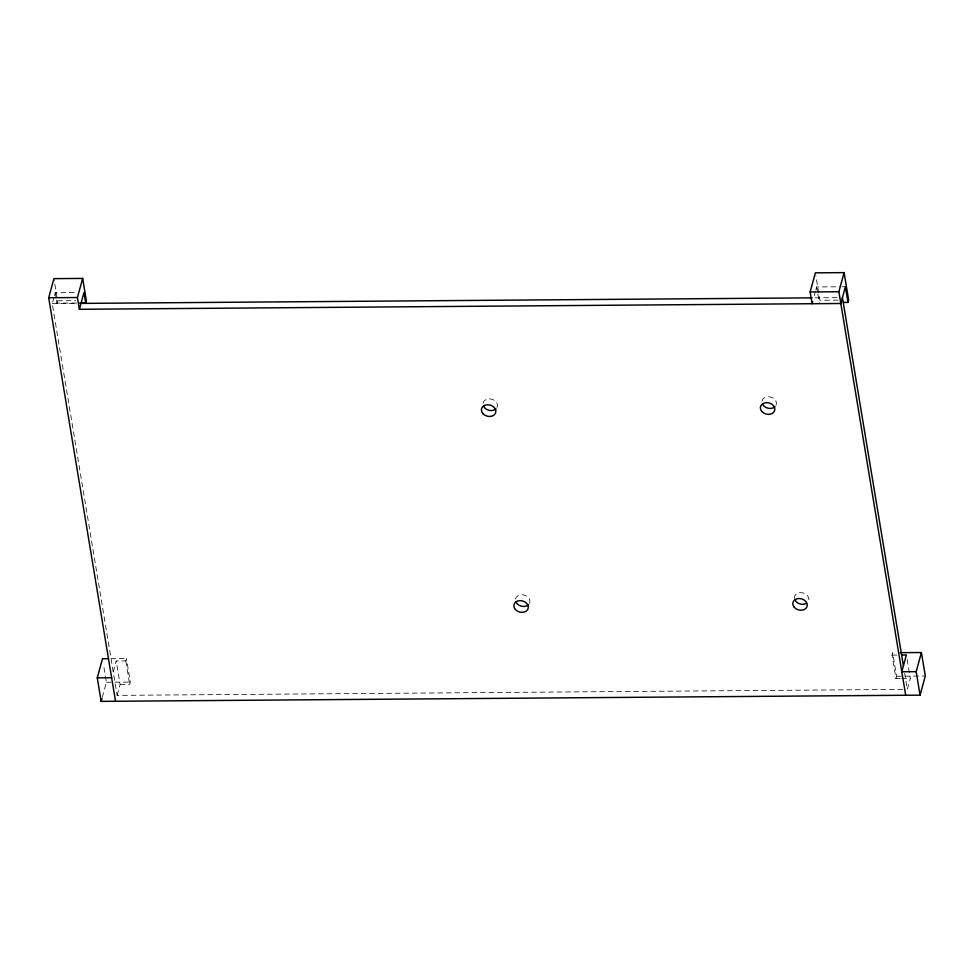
<?xml version="1.0" encoding="UTF-8"?>
<svg xmlns="http://www.w3.org/2000/svg" width="974" height="974" viewBox="0 0 974 974"><rect width="100%" height="100%" fill="white"/><g stroke="black" fill="none" stroke-linecap="round" stroke-linejoin="round"><path stroke-width="0.73" stroke-dasharray="4.87 3.65" d="M902.752 689.409L117.136 695.375L52.255 303.62L54.118 296.827M54.495 295.463L55.238 292.736L76.41 292.577M76.617 303.024L56.967 303.17L57.6 300.82L54.179 280.11M102.282 697.274L106.397 682.25L103.475 664.621M113.24 671.877L116.223 660.993L125.804 660.92L126.45 658.57L111.474 658.68M117.136 695.375L120.119 684.491L116.223 660.993M120.119 684.491L129.688 684.418L130.333 682.068L126.45 658.57M815.555 291.031L813.692 297.837L837.896 297.654M815.932 289.668L816.675 286.953L840.866 286.77M900.232 678.561L895.922 678.598L892.026 655.088L892.671 652.738L895.703 652.714M895.922 678.598L896.567 676.248L892.671 652.738M907.123 659.386L910.288 678.488L907.318 689.373L904.639 673.217M842.388 286.758L845.408 286.733M57.6 300.82L75.753 300.674M52.255 303.62L76.447 303.438M838.066 300.126L819.913 300.272L815.847 275.727M892.026 655.088L897.772 655.052M106.397 682.25L130.333 682.068M896.567 676.248L925.3 676.029M901.668 678.549L910.288 678.488M816.675 286.953L817.612 292.65M817.856 294.075L819.268 302.622M125.804 660.92L129.688 684.418M55.238 292.736L56.224 298.701M56.468 300.187L56.967 303.17M483.067 403.273A7.354 5.747 15.3 0 1 492.101 399.291A7.354 5.747 15.3 0 1 496.959 407.631M515.502 599.144A7.354 5.747 15.3 0 1 524.548 595.163A7.354 5.747 15.3 0 1 529.406 603.503M794.467 598.547A7.354 5.747 15.3 0 1 802.576 592.801A7.354 5.747 15.3 0 1 808.359 601.384M762.021 401.142A7.354 5.747 15.3 0 1 771.055 397.161A7.354 5.747 15.3 0 1 775.913 405.501"/><path stroke-width="1.46" d="M115.529 701.268L48.7 297.752L53.935 278.637L82.668 278.418L86.333 300.601L85.7 302.951L79.649 302.999M843.472 302.439L848.001 302.403L845.408 286.733L840.818 303.498L79.381 309.294L77.433 297.533L82.668 278.418M79.381 309.294L83.971 292.517L85.7 302.951M900.232 652.677L921.404 652.519L925.3 676.029L920.065 695.144L101.162 701.377L97.266 677.867L102.501 658.741L108.479 658.704M101.162 701.377L101.905 698.638M812.73 301.368L812.085 303.718L810.137 291.969L815.372 272.842L844.105 272.623L848.646 300.053L848.001 302.403M905.698 695.253L838.87 291.75L844.105 272.623M920.065 695.144L916.181 671.646L921.404 652.519M48.7 297.752L77.433 297.533M810.137 291.969L838.87 291.75M80.988 303.401L812.182 297.849M902.082 655.015L906.392 654.978L901.814 671.756L916.181 671.646M97.266 677.867L111.633 677.758M842.425 297.618L903.422 665.863M774.975 406.73A7.354 5.747 15.3 0 1 762.52 404.186M528.468 604.732A7.354 5.747 15.3 0 1 516.013 602.188M496.022 408.849A7.354 5.747 15.3 0 1 483.567 406.304M806.082 603.551A7.354 5.747 15.3 0 1 794.967 600.069M515.356 609.481A7.354 5.747 15.3 0 0 527.798 609.383A7.354 5.747 15.3 0 0 520.116 600.617A7.354 5.747 15.3 0 0 515.356 609.481M794.309 607.362A7.354 5.747 15.3 0 0 806.752 607.265A7.354 5.747 15.3 0 0 799.07 598.499A7.354 5.747 15.3 0 0 794.309 607.362M482.909 413.609A7.354 5.747 15.3 0 0 495.352 413.512A7.354 5.747 15.3 0 0 487.67 404.746A7.354 5.747 15.3 0 0 482.909 413.609M761.863 411.491A7.354 5.747 15.3 0 0 774.306 411.393A7.354 5.747 15.3 0 0 766.623 402.627A7.354 5.747 15.3 0 0 761.863 411.491"/></g></svg>
